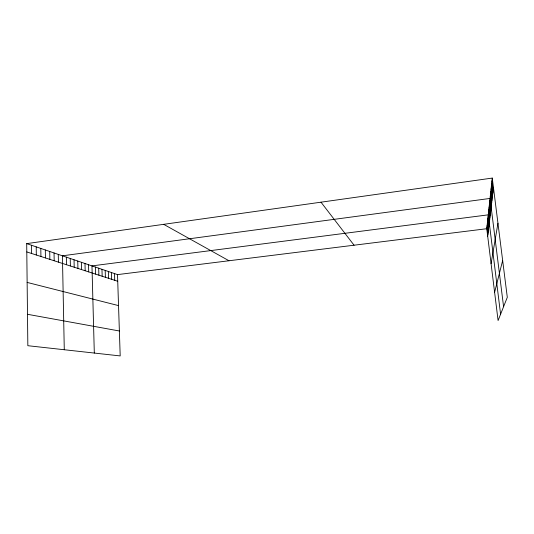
<?xml version="1.0" encoding="UTF-8"?>
<svg xmlns="http://www.w3.org/2000/svg" width="534" height="534" viewBox="0 0 534 534"><rect width="100%" height="100%" fill="white"/><g stroke="black" fill="none" stroke-linecap="round" stroke-linejoin="round"><path stroke-width="0.8" d="M492.255 178.076L507.3 297.304L498.089 320.554L486.768 228.712L492.255 178.076L26.7 243.617L27.841 345.705L120.197 355.924L117.513 274.609L26.7 243.617M487.689 236.208L493.476 187.741M491.073 263.662L497.955 223.259M494.611 292.338L502.654 260.499M117.513 274.609L486.768 228.712M27.488 314.292L119.376 330.993M27.134 282.413L118.535 305.608M26.793 251.928L117.734 281.264M163.678 224.333L228.986 260.752M321.001 202.186L354.062 245.206M491.954 180.852L493.156 190.398M491.66 183.556L492.849 192.988M491.373 186.186L492.548 195.511M491.1 188.762L492.255 197.974M490.826 191.265L491.968 200.37M490.559 193.715L491.687 202.713M490.299 196.105L491.413 205.003M503.582 306.69L490.045 198.434L62.418 255.806L64.28 349.737M489.805 200.651L490.893 209.355M489.571 202.813L490.646 211.424M489.344 204.929L490.406 213.446M489.117 206.998L490.172 215.429M488.897 209.021L489.938 217.365M488.683 211.003L489.711 219.26M488.476 212.946L489.491 221.116M500.598 314.219L488.27 214.842L91.968 265.892L94.311 353.061M488.069 216.704L489.064 224.714M487.869 218.526L488.85 226.456M487.675 220.308L488.65 228.165M487.489 222.057L488.45 229.84M487.302 223.773L488.256 231.476M487.121 225.448L488.063 233.084M486.941 227.097L487.876 234.66M114.516 273.588L114.73 280.29M111.459 272.547L111.673 279.309M108.355 271.486L108.562 278.301M105.191 270.404L105.398 277.279M101.974 269.31L102.174 276.245M98.697 268.188L98.897 275.184M95.366 267.053L95.559 274.109M88.517 264.71L88.704 271.899M84.993 263.509L85.18 270.758M81.408 262.287L81.589 269.603M77.75 261.039L77.924 268.422M74.032 259.771L74.199 267.22M70.234 258.476L70.395 265.992M66.363 257.154L66.523 264.744M58.273 254.391L58.42 262.127M54.041 252.949L54.181 260.759M49.722 251.474L49.856 259.364M45.31 249.965L45.437 257.942M40.804 248.43L40.924 256.487M36.205 246.862L36.319 254.998M31.506 245.26L31.606 253.483"/></g></svg>
